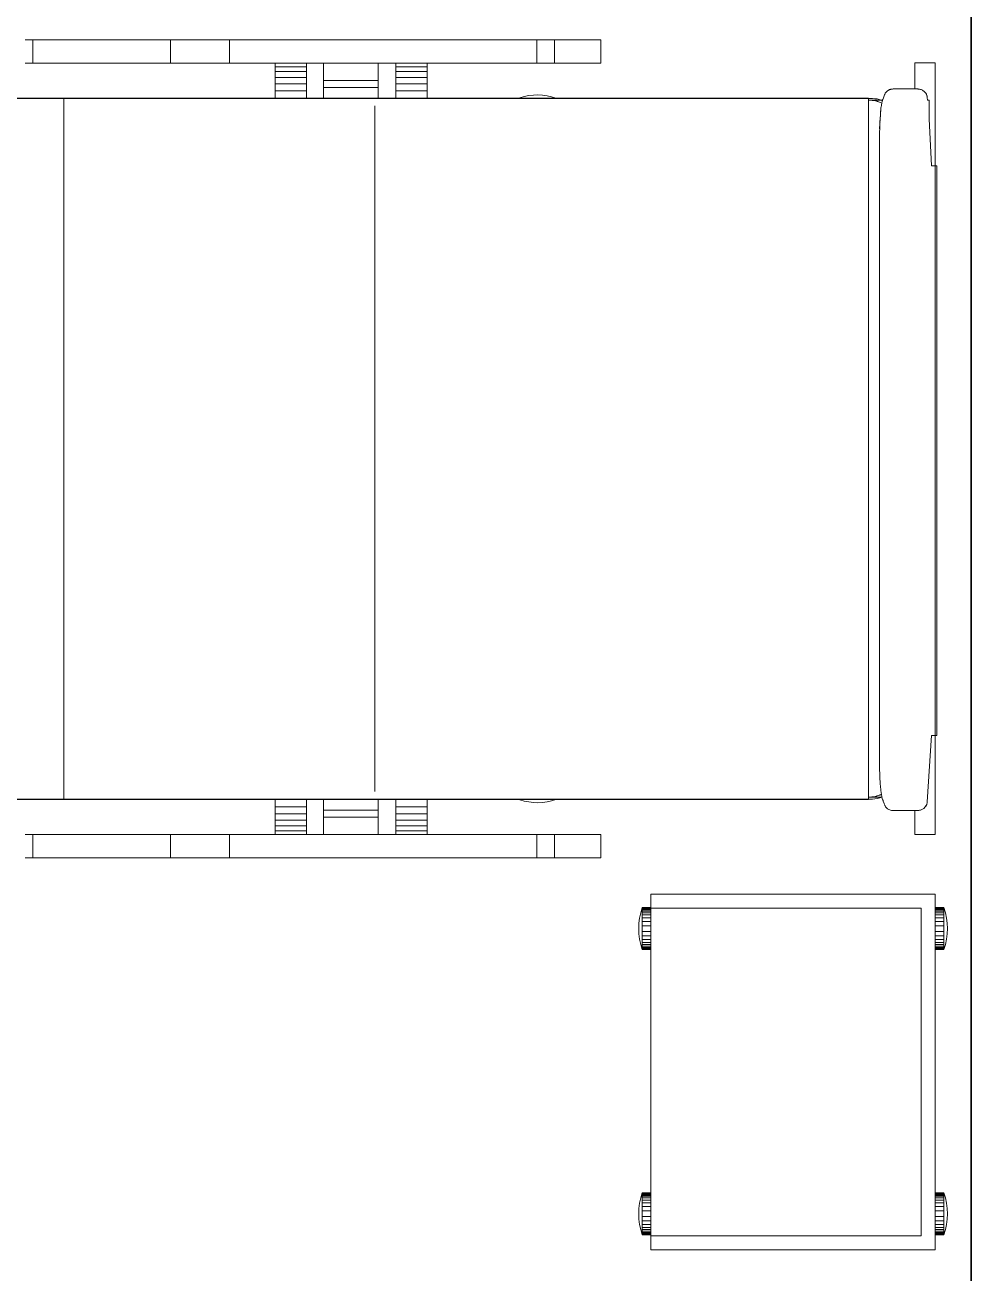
# Model space of a CAD drawing. Header units: millimetres. Extents: x 1448174 to 1599581, y -224422 to -106989.
# Drawn here: x 1475471 to 1476802, y -127337 to -125582 of the extents above; entities that cross this region are included whole.
import ezdxf

# ---------------------------------------------------------------- set-up
doc = ezdxf.new("R2010")
doc.units = ezdxf.units.MM
doc.header["$LTSCALE"] = 600
doc.header["$MEASUREMENT"] = 0
doc.layers.add('furniture', color=30, linetype='Continuous', lineweight=9)
doc.layers.add('P-Wall', color=1, linetype='Continuous', lineweight=35)

msp = doc.modelspace()

# ---------------------------------------------------------------- linework, layer by layer
at = {"layer": 'furniture'}
for p, q in [((1475471.2835, -125602.8829), (1475471.0615, -125602.8829)), ((1475521.7433, -125602.8829), (1475471.2835, -125602.8829)), ((1475482.2402, -125602.8829), (1475482.2402, -125635.5781)), ((1476191.3173, -125602.8829), (1475482.2402, -125602.8829)), ((1475675.7388, -125602.8829), (1475521.7433, -125602.8829)), ((1475735.6427, -125602.8829), (1475675.7388, -125602.8829)), ((1475675.7388, -125602.8829), (1475675.7388, -125635.5578)), ((1475758.9676, -125602.8829), (1475735.6427, -125602.8829)), ((1475836.0413, -125602.8829), (1475758.9676, -125602.8829)), ((1475758.9676, -125635.5578), (1475758.9676, -125602.8829)), ((1475864.4817, -125602.8829), (1475836.0413, -125602.8829)), ((1476215.9265, -125602.8829), (1475864.4817, -125602.8829)), ((1476191.3173, -125635.5781), (1476191.3173, -125602.8829)), ((1476281.253, -125602.8829), (1476215.9265, -125602.8829)), ((1476215.9265, -125602.8829), (1476215.9265, -125635.5578)), ((1476281.253, -125602.8829), (1476281.253, -125635.5578)), ((1476281.253, -125602.8829), (1476281.253, -125635.5578)), ((1475471.0615, -125635.5578), (1475471.2835, -125635.5578)), ((1475471.2835, -125635.5578), (1475521.7433, -125635.5578)), ((1475482.2402, -125635.5781), (1476191.3173, -125635.5781)), ((1475521.7433, -125635.5578), (1475675.7388, -125635.5578)), ((1475675.7388, -125635.5578), (1475735.6427, -125635.5578)), ((1475735.6427, -125635.5578), (1475758.9676, -125635.5578)), ((1475758.9676, -125635.5578), (1475836.0413, -125635.5578)), ((1475823.2043, -125635.5578), (1475823.2043, -125640.7987)), ((1475823.2043, -125635.5781), (1475823.2043, -125685.4359)), ((1475823.2043, -125640.7987), (1475823.2043, -125647.5363)), ((1475867.2074, -125640.7987), (1475823.2043, -125640.7987)), ((1475823.2043, -125647.5363), (1475823.2043, -125655.5658)), ((1475867.2074, -125647.5363), (1475823.2043, -125647.5363)), ((1475836.0413, -125635.5578), (1475864.4817, -125635.5578)), ((1475864.4817, -125635.5578), (1476215.9265, -125635.5578)), ((1475867.2074, -125640.7987), (1475867.2074, -125635.5578)), ((1475867.2074, -125635.5781), (1475867.2074, -125685.4359)), ((1475867.2074, -125647.5363), (1475867.2074, -125640.7987)), ((1475867.2074, -125655.5658), (1475867.2074, -125647.5363)), ((1475891.1951, -125635.5781), (1475891.1951, -125685.4359)), ((1475891.1951, -125635.6933), (1475891.1951, -125659.8069)), ((1475968.1677, -125635.5781), (1475968.1677, -125685.4359)), ((1475968.1677, -125659.8069), (1475968.1677, -125635.6933)), ((1475992.9425, -125635.5578), (1475992.9425, -125640.7987)), ((1475992.9425, -125685.4359), (1475992.9425, -125635.5781)), ((1475992.9425, -125640.7987), (1475992.9425, -125647.5363)), ((1476036.9456, -125640.7987), (1475992.9425, -125640.7987)), ((1475992.9425, -125647.5363), (1475992.9425, -125655.5658)), ((1476036.9456, -125647.5363), (1475992.9425, -125647.5363)), ((1476036.9456, -125640.7987), (1476036.9456, -125635.5578)), ((1476036.9456, -125635.5781), (1476036.9456, -125685.4359)), ((1476036.9456, -125647.5363), (1476036.9456, -125640.7987)), ((1476036.9456, -125655.5658), (1476036.9456, -125647.5363)), ((1476215.9265, -125635.5578), (1476281.253, -125635.5578)), ((1476722.7851, -125635.3126), (1476722.7851, -125671.9164)), ((1476751.6795, -125635.3126), (1476722.7851, -125635.3126)), ((1476751.6795, -126720.6496), (1476751.6795, -125635.3126)), ((1475823.2043, -125655.5658), (1475823.2043, -125664.6433)), ((1475867.2074, -125655.5658), (1475823.2043, -125655.5658)), ((1475823.2043, -125664.6433), (1475823.2043, -125674.493)), ((1475867.2074, -125664.6433), (1475823.2043, -125664.6433)), ((1475867.2074, -125664.6433), (1475867.2074, -125655.5658)), ((1475867.2074, -125674.493), (1475867.2074, -125664.6433)), ((1475891.1951, -125659.8069), (1475891.1951, -125669.82)), ((1475891.1951, -125659.8069), (1475968.1677, -125659.8069)), ((1475968.1677, -125669.82), (1475968.1677, -125659.8069)), ((1475992.9425, -125655.5658), (1475992.9425, -125664.6433)), ((1476036.9456, -125655.5658), (1475992.9425, -125655.5658)), ((1475992.9425, -125664.6433), (1475992.9425, -125674.493)), ((1476036.9456, -125664.6433), (1475992.9425, -125664.6433)), ((1476036.9456, -125664.6433), (1476036.9456, -125655.5658)), ((1476036.9456, -125674.493), (1476036.9456, -125664.6433)), ((1475823.2043, -125674.493), (1475823.2043, -125684.8156)), ((1475867.2074, -125674.493), (1475823.2043, -125674.493)), ((1475867.2074, -125684.8156), (1475867.2074, -125674.493)), ((1475891.1951, -125669.82), (1475968.1677, -125669.82)), ((1475891.1951, -125669.82), (1475891.1951, -125680.7116)), ((1475891.1951, -125680.7116), (1475891.1951, -125684.9324)), ((1475968.1677, -125680.7116), (1475968.1677, -125669.82)), ((1475968.1677, -125684.9368), (1475968.1677, -125680.7116)), ((1475992.9425, -125674.493), (1475992.9425, -125684.8156)), ((1476036.9456, -125674.493), (1475992.9425, -125674.493)), ((1476036.9456, -125684.8156), (1476036.9456, -125674.493)), ((1476680.2977, -125680.1754), (1476678.2993, -125685.8592)), ((1476735.8691, -125674.9328), (1476737.8798, -125677.3364)), ((1476739.7641, -125680.4216), (1476737.8798, -125677.3364)), ((1476738.7381, -125678.3741), (1476738.28, -125677.9917)), ((1474844.4819, -125684.9324), (1475525.7103, -125684.9324)), ((1474849.1631, -125685.4359), (1476663.2832, -125685.4359)), ((1475525.7103, -125684.9324), (1475973.5043, -125684.9324)), ((1475525.7578, -125695.824), (1475525.7578, -126660.2715)), ((1475525.7578, -125695.824), (1475525.7578, -126660.2715)), ((1475867.2074, -125684.8156), (1475823.2043, -125684.8156)), ((1475963.1388, -125695.824), (1475963.1388, -126660.2715)), ((1475973.5043, -125684.9324), (1476658.0071, -125684.9324)), ((1476036.9456, -125684.8156), (1475992.9425, -125684.8156)), ((1476658.0071, -125695.824), (1476658.0071, -125684.9324)), ((1476658.4966, -125687.675), (1476658.0071, -125687.675)), ((1476658.0071, -125695.824), (1476658.0071, -126660.2715)), ((1476658.4966, -125687.675), (1476677.5793, -125687.675)), ((1476678.3032, -125685.8592), (1476677.1878, -125688.657)), ((1476740.7731, -125687.675), (1476740.5562, -125684.0483)), ((1476740.7731, -125687.675), (1476742.9659, -125687.675)), ((1476742.9659, -125687.675), (1476742.9659, -125713.9412)), ((1476673.8334, -125718.0222), (1476673.6492, -125725.5006)), ((1476674.0414, -125718.9727), (1476673.8334, -125718.0222)), ((1476742.9659, -125713.9412), (1476746.2491, -125780.1439)), ((1476673.5138, -126631.044), (1476673.4142, -125737.2661)), ((1476746.2491, -125780.1439), (1476753.8571, -125780.1439)), ((1476753.8571, -125780.1439), (1476753.8571, -126581.3974)), ((1476740.5562, -126674.7488), (1476746.2346, -126581.3974)), ((1476753.8571, -126581.3974), (1476746.2346, -126581.3974)), ((1476658.0071, -126671.1631), (1476658.0071, -126660.2715)), ((1475525.7103, -126671.1631), (1474844.4819, -126671.1631)), ((1476663.2832, -126670.6597), (1474849.1631, -126670.6597)), ((1475973.5043, -126671.1631), (1475525.7103, -126671.1631)), ((1475823.2043, -126720.5378), (1475823.2043, -126670.6597)), ((1475823.2043, -126671.3206), (1475823.2043, -126681.6432)), ((1475823.2043, -126671.3206), (1475867.2074, -126671.3206)), ((1475823.2043, -126681.6432), (1475823.2043, -126691.4929)), ((1475867.2074, -126681.6432), (1475823.2043, -126681.6432)), ((1475867.2074, -126720.5378), (1475867.2074, -126670.6597)), ((1475867.2074, -126681.6432), (1475867.2074, -126671.3206)), ((1475867.2074, -126691.4929), (1475867.2074, -126681.6432)), ((1475891.1951, -126720.5378), (1475891.1951, -126670.6597)), ((1475891.1951, -126671.1631), (1475891.1951, -126675.4043)), ((1475891.1951, -126675.4043), (1475891.1951, -126686.2959)), ((1475968.1677, -126720.5378), (1475968.1677, -126670.6597)), ((1475968.1677, -126675.4043), (1475968.1677, -126671.1587)), ((1475968.1677, -126686.2959), (1475968.1677, -126675.4043)), ((1476658.0071, -126671.1631), (1475973.5043, -126671.1631)), ((1475992.9425, -126670.6597), (1475992.9425, -126720.5378)), ((1475992.9425, -126671.3206), (1475992.9425, -126681.6432)), ((1475992.9425, -126671.3206), (1476036.9456, -126671.3206)), ((1475992.9425, -126681.6432), (1475992.9425, -126691.4929)), ((1476036.9456, -126681.6432), (1475992.9425, -126681.6432)), ((1476036.9456, -126720.5378), (1476036.9456, -126670.6597)), ((1476036.9456, -126681.6432), (1476036.9456, -126671.3206)), ((1476036.9456, -126691.4929), (1476036.9456, -126681.6432)), ((1476658.0071, -126668.0147), (1476658.3281, -126668.0147)), ((1476676.8182, -126668.0147), (1476658.3281, -126668.0147)), ((1476677.1878, -126670.1402), (1476679.6028, -126676.1891)), ((1476678.2993, -126672.938), (1476677.9785, -126671.4608)), ((1476679.6028, -126676.1891), (1476679.9697, -126676.8914)), ((1476736.1878, -126683.3784), (1476735.8691, -126683.8644)), ((1476736.1878, -126683.3784), (1476739.7641, -126678.3756)), ((1476738.7381, -126680.4231), (1476739.1305, -126679.3654)), ((1475823.2043, -126691.4929), (1475823.2043, -126700.5704)), ((1475867.2074, -126691.4929), (1475823.2043, -126691.4929)), ((1475823.2043, -126700.5704), (1475823.2043, -126708.6)), ((1475867.2074, -126700.5704), (1475823.2043, -126700.5704)), ((1475867.2074, -126700.5704), (1475867.2074, -126691.4929)), ((1475867.2074, -126708.6), (1475867.2074, -126700.5704)), ((1475968.1677, -126686.2959), (1475891.1951, -126686.2959)), ((1475891.1951, -126686.2959), (1475891.1951, -126696.309)), ((1475891.1951, -126696.309), (1475891.1951, -126720.5378)), ((1475891.1951, -126696.309), (1475968.1677, -126696.309)), ((1475968.1677, -126696.309), (1475968.1677, -126686.2959)), ((1475968.1677, -126720.5378), (1475968.1677, -126696.309)), ((1475992.9425, -126691.4929), (1475992.9425, -126700.5704)), ((1476036.9456, -126691.4929), (1475992.9425, -126691.4929)), ((1475992.9425, -126700.5704), (1475992.9425, -126708.6)), ((1476036.9456, -126700.5704), (1475992.9425, -126700.5704)), ((1476036.9456, -126700.5704), (1476036.9456, -126691.4929)), ((1476036.9456, -126708.6), (1476036.9456, -126700.5704)), ((1476721.0682, -126686.8502), (1476720.6156, -126686.8812)), ((1476722.7851, -126686.8808), (1476722.7851, -126720.6496)), ((1475823.2043, -126708.6), (1475823.2043, -126715.3376)), ((1475867.2074, -126708.6), (1475823.2043, -126708.6)), ((1475823.2043, -126715.3376), (1475823.2043, -126720.5378)), ((1475867.2074, -126715.3376), (1475823.2043, -126715.3376)), ((1475867.2074, -126715.3376), (1475867.2074, -126708.6)), ((1475867.2074, -126720.5378), (1475867.2074, -126715.3376)), ((1475992.9425, -126708.6), (1475992.9425, -126715.3376)), ((1476036.9456, -126708.6), (1475992.9425, -126708.6)), ((1475992.9425, -126715.3376), (1475992.9425, -126720.5378)), ((1476036.9456, -126715.3376), (1475992.9425, -126715.3376)), ((1476036.9456, -126715.3376), (1476036.9456, -126708.6)), ((1476036.9456, -126720.5378), (1476036.9456, -126715.3376)), ((1475471.2835, -126720.5378), (1475471.0615, -126720.5378)), ((1475521.7433, -126720.5378), (1475471.2835, -126720.5378)), ((1475482.2402, -126720.5378), (1476191.3173, -126720.5378)), ((1475482.2402, -126753.2127), (1475482.2402, -126720.5378)), ((1475675.7388, -126720.5378), (1475521.7433, -126720.5378)), ((1475735.6427, -126720.5378), (1475675.7388, -126720.5378)), ((1475675.7388, -126720.5378), (1475675.7388, -126753.2127)), ((1475758.9676, -126720.5378), (1475735.6427, -126720.5378)), ((1475836.0413, -126720.5378), (1475758.9676, -126720.5378)), ((1475758.9676, -126753.2127), (1475758.9676, -126720.5378)), ((1475864.4817, -126720.5378), (1475836.0413, -126720.5378)), ((1476215.9265, -126720.5378), (1475864.4817, -126720.5378)), ((1476191.3173, -126720.5378), (1476191.3173, -126753.2127)), ((1476281.253, -126720.5378), (1476215.9265, -126720.5378)), ((1476215.9265, -126720.5378), (1476215.9265, -126753.2127)), ((1476281.253, -126720.5378), (1476281.253, -126753.2127)), ((1476281.253, -126720.5378), (1476281.253, -126753.2127)), ((1476722.7851, -126720.6496), (1476751.6795, -126720.6496)), ((1475471.0615, -126753.2127), (1475471.2835, -126753.2127)), ((1475471.2835, -126753.2127), (1475521.7433, -126753.2127)), ((1476191.3173, -126753.2127), (1475482.2402, -126753.2127)), ((1475521.7433, -126753.2127), (1475675.7388, -126753.2127)), ((1475675.7388, -126753.2127), (1475735.6427, -126753.2127)), ((1475735.6427, -126753.2127), (1475758.9676, -126753.2127)), ((1475758.9676, -126753.2127), (1475836.0413, -126753.2127)), ((1475836.0413, -126753.2127), (1475864.4817, -126753.2127)), ((1475864.4817, -126753.2127), (1476215.9265, -126753.2127)), ((1476215.9265, -126753.2127), (1476281.253, -126753.2127))]:
    msp.add_line(p, q, dxfattribs=at)
at = {"layer": 'furniture', "ltscale": 0.75}
for p, q in [((1476351.6795, -126804.6498), (1476751.6795, -126804.6496)), ((1476351.6797, -127304.6498), (1476351.6795, -126804.6498)), ((1476751.6795, -126804.6496), (1476751.6797, -127304.6496)), ((1476339.5105, -126882.5704), (1476339.5105, -126823.4822)), ((1476339.5105, -126823.4822), (1476351.6795, -126823.4822)), ((1476339.5105, -126824.3847), (1476351.6795, -126824.3846)), ((1476351.6795, -126824.3458), (1476731.9834, -126824.3457)), ((1476731.9836, -127284.9536), (1476731.9834, -126824.3457)), ((1476763.8484, -126823.482), (1476751.6795, -126823.482)), ((1476763.8484, -126823.482), (1476751.6795, -126823.482)), ((1476763.8484, -126824.3845), (1476751.6795, -126824.3845)), ((1476763.8485, -126882.5702), (1476763.8484, -126823.482)), ((1476339.5105, -126825.5019), (1476351.6795, -126825.5019)), ((1476339.5105, -126826.7309), (1476351.6795, -126826.7309)), ((1476339.5105, -126828.4627), (1476351.6795, -126828.4627)), ((1476339.5105, -126830.7531), (1476351.6795, -126830.7531)), ((1476339.5105, -126833.733), (1476351.6795, -126833.733)), ((1476339.5105, -126837.8904), (1476351.6795, -126837.8904)), ((1476763.8484, -126825.5017), (1476751.6795, -126825.5017)), ((1476763.8484, -126826.7307), (1476751.6795, -126826.7307)), ((1476763.8484, -126828.4625), (1476751.6795, -126828.4625)), ((1476763.8484, -126830.7529), (1476751.6795, -126830.7529)), ((1476763.8485, -126833.7328), (1476751.6795, -126833.7329)), ((1476763.8485, -126837.8902), (1476751.6795, -126837.8902)), ((1476339.5105, -126842.8129), (1476351.6795, -126842.8129)), ((1476339.5105, -126849.0211), (1476351.6795, -126849.0211)), ((1476339.5105, -126857.0315), (1476351.6795, -126857.0315)), ((1476763.8485, -126842.8127), (1476751.6795, -126842.8127)), ((1476763.8485, -126849.0209), (1476751.6795, -126849.0209)), ((1476763.8485, -126857.0313), (1476751.6795, -126857.0313)), ((1476339.5105, -126863.2397), (1476351.6795, -126863.2397)), ((1476339.5105, -126868.1622), (1476351.6795, -126868.1622)), ((1476339.5105, -126872.3195), (1476351.6795, -126872.3195)), ((1476339.5105, -126875.2994), (1476351.6795, -126875.2994)), ((1476763.8485, -126863.2395), (1476751.6795, -126863.2395)), ((1476763.8485, -126868.162), (1476751.6795, -126868.162)), ((1476763.8485, -126872.3193), (1476751.6795, -126872.3193)), ((1476763.8485, -126875.2992), (1476751.6795, -126875.2992)), ((1476339.5105, -126877.5899), (1476351.6795, -126877.5899)), ((1476339.5105, -126879.3216), (1476351.6795, -126879.3216)), ((1476339.5105, -126880.5506), (1476351.6795, -126880.5506)), ((1476339.5105, -126881.6679), (1476351.6795, -126881.6679)), ((1476339.5105, -126882.5704), (1476351.6795, -126882.5704)), ((1476763.8485, -126877.5897), (1476751.6795, -126877.5897)), ((1476763.8485, -126879.3214), (1476751.6795, -126879.3214)), ((1476763.8485, -126880.5505), (1476751.6795, -126880.5505)), ((1476763.8485, -126881.6677), (1476751.6795, -126881.6677)), ((1476763.8485, -126882.5702), (1476751.6795, -126882.5702)), ((1476339.5107, -127283.5849), (1476339.5107, -127224.4967)), ((1476339.5107, -127224.4967), (1476351.6797, -127224.4967)), ((1476339.5107, -127225.3992), (1476351.6797, -127225.3992)), ((1476339.5107, -127226.5164), (1476351.6797, -127226.5164)), ((1476339.5107, -127227.7455), (1476351.6797, -127227.7454)), ((1476763.8486, -127224.4965), (1476751.6797, -127224.4965)), ((1476763.8486, -127225.399), (1476751.6797, -127225.399)), ((1476763.8486, -127226.5162), (1476751.6797, -127226.5163)), ((1476763.8486, -127227.7453), (1476751.6797, -127227.7453)), ((1476763.8487, -127283.5847), (1476763.8486, -127224.4965)), ((1476339.5107, -127229.4772), (1476351.6797, -127229.4772)), ((1476339.5107, -127231.7677), (1476351.6797, -127231.7677)), ((1476339.5107, -127234.7476), (1476351.6797, -127234.7476)), ((1476339.5107, -127238.9049), (1476351.6797, -127238.9049)), ((1476339.5107, -127243.8274), (1476351.6797, -127243.8274)), ((1476763.8486, -127229.477), (1476751.6797, -127229.477)), ((1476763.8486, -127231.7675), (1476751.6797, -127231.7675)), ((1476763.8486, -127234.7474), (1476751.6797, -127234.7474)), ((1476763.8486, -127238.9047), (1476751.6797, -127238.9047)), ((1476763.8486, -127243.8272), (1476751.6797, -127243.8272)), ((1476339.5107, -127250.0356), (1476351.6797, -127250.0356)), ((1476339.5107, -127258.046), (1476351.6797, -127258.046)), ((1476763.8486, -127250.0354), (1476751.6797, -127250.0354)), ((1476763.8486, -127258.0458), (1476751.6797, -127258.0458)), ((1476339.5107, -127264.2542), (1476351.6797, -127264.2542)), ((1476339.5107, -127269.1767), (1476351.6797, -127269.1767)), ((1476339.5107, -127273.334), (1476351.6797, -127273.334)), ((1476339.5107, -127276.314), (1476351.6797, -127276.3139)), ((1476339.5107, -127278.6044), (1476351.6797, -127278.6044)), ((1476339.5107, -127280.3362), (1476351.6797, -127280.3362)), ((1476763.8486, -127264.254), (1476751.6797, -127264.254)), ((1476763.8486, -127269.1765), (1476751.6797, -127269.1765)), ((1476763.8487, -127273.3339), (1476751.6797, -127273.3339)), ((1476763.8487, -127276.3138), (1476751.6797, -127276.3138)), ((1476763.8487, -127278.6042), (1476751.6797, -127278.6042)), ((1476763.8487, -127280.336), (1476751.6797, -127280.336)), ((1476339.5107, -127281.5652), (1476351.6797, -127281.5652)), ((1476339.5107, -127282.6824), (1476351.6797, -127282.6824)), ((1476339.5107, -127283.5849), (1476351.6797, -127283.5849)), ((1476731.9836, -127284.9536), (1476351.6797, -127284.9537)), ((1476763.8487, -127281.565), (1476751.6797, -127281.565)), ((1476763.8487, -127282.6822), (1476751.6797, -127282.6823)), ((1476763.8487, -127283.5847), (1476751.6797, -127283.5847)), ((1476751.6797, -127304.6496), (1476351.6797, -127304.6498))]:
    msp.add_line(p, q, dxfattribs=at)
at = {"layer": 'furniture', "flags": 128}
for points in [[(1476680.2977, -125680.1754), (1476680.5989, -125679.5901), (1476680.9001, -125679.0049), (1476681.2013, -125678.4196), (1476681.5026, -125677.8344)], [(1476683.1891, -125675.7445), (1476682.7674, -125676.267), (1476682.3458, -125676.7894), (1476681.9242, -125677.3119), (1476681.5026, -125677.8344)], [(1476681.5026, -125677.8344), (1476681.9242, -125677.3119), (1476682.3458, -125676.7894), (1476682.7674, -125676.267), (1476683.1891, -125675.7445)], [(1476683.1891, -125675.7445), (1476683.7081, -125675.3201), (1476684.2272, -125674.8957), (1476684.7462, -125674.4713), (1476685.2652, -125674.0469)], [(1476685.2652, -125674.0469), (1476685.8467, -125673.7437), (1476686.4281, -125673.4405), (1476687.0095, -125673.1373), (1476687.5909, -125672.8341)], [(1476687.5909, -125672.8341), (1476688.1951, -125672.6592), (1476688.7993, -125672.4843), (1476689.4035, -125672.3095), (1476690.0077, -125672.1346)], [(1476692.3704, -125671.9164), (1476691.7797, -125671.9709), (1476691.1891, -125672.0255), (1476690.5984, -125672.0801), (1476690.0077, -125672.1346)], [(1476692.3704, -125671.9164), (1476696.0931, -125671.9164), (1476699.8158, -125671.9163), (1476702.3531, -125671.9163)], [(1476702.3531, -125671.9164), (1476699.8574, -125671.9164), (1476697.3618, -125671.9164), (1476694.8661, -125671.9164), (1476692.3704, -125671.9164)], [(1476702.3531, -125671.9161), (1476700.3641, -125671.916), (1476696.9156, -125671.9159), (1476693.467, -125671.9157)], [(1476705.3738, -125671.9163), (1476704.8071, -125671.9163), (1476703.5801, -125671.9164), (1476702.3531, -125671.9164)], [(1476702.3531, -125671.9164), (1476703.5801, -125671.9164), (1476704.8071, -125671.9163), (1476705.3738, -125671.9163)], [(1476705.3738, -125671.9164), (1476708.7791, -125671.9164), (1476712.1843, -125671.9164), (1476715.5895, -125671.9164), (1476718.9947, -125671.9164)], [(1476718.9947, -125671.9164), (1476715.5895, -125671.9164), (1476712.1843, -125671.9164), (1476708.7791, -125671.9164), (1476705.3738, -125671.9164)], [(1476705.3738, -125671.9164), (1476706.9554, -125671.9164), (1476708.537, -125671.9164), (1476708.7791, -125671.9164)], [(1476708.7791, -125671.9164), (1476708.537, -125671.9164), (1476706.9554, -125671.9164), (1476705.3738, -125671.9164)], [(1476727.2888, -125671.9164), (1476725.2153, -125671.9164), (1476723.1417, -125671.9164), (1476721.0682, -125671.9164), (1476718.9947, -125671.9164)], [(1476718.9947, -125671.9164), (1476721.0682, -125671.9164), (1476723.1417, -125671.9164), (1476725.2153, -125671.9164), (1476727.2888, -125671.9164)], [(1476727.2888, -125671.9164), (1476727.8598, -125671.9667), (1476728.4308, -125672.0171), (1476729.0019, -125672.0674), (1476729.5729, -125672.1178)], [(1476729.5729, -125672.1178), (1476730.8428, -125672.4975), (1476731.951, -125672.6912)], [(1476731.951, -125672.6912), (1476732.9305, -125673.2516), (1476733.91, -125673.812), (1476734.8896, -125674.3724), (1476735.8691, -125674.9328)], [(1476739.4643, -125679.9097), (1476739.2222, -125679.3978), (1476738.9802, -125678.886), (1476738.7381, -125678.3741)], [(1476739.7641, -125680.4216), (1476739.9621, -125681.3283), (1476740.1602, -125682.2349), (1476740.3582, -125683.1416), (1476740.5562, -125684.0483)], [(1476673.5138, -125727.7531), (1476673.9262, -125720.8895), (1476674.3386, -125714.0259), (1476674.7509, -125707.1623), (1476675.1633, -125700.2987)], [(1476675.1633, -125700.2987), (1476674.8308, -125704.7296), (1476674.4983, -125709.1605), (1476674.1659, -125713.5914), (1476673.8334, -125718.0222)], [(1476676.1181, -125693.5082), (1476675.8794, -125695.2058), (1476675.6407, -125696.9035), (1476675.402, -125698.6011), (1476675.1633, -125700.2987)], [(1476677.1878, -125688.657), (1476676.9204, -125689.8698), (1476676.653, -125691.0826), (1476676.3856, -125692.2954), (1476676.1181, -125693.5082)], [(1476678.2993, -125685.8592), (1476678.0215, -125686.5586), (1476677.7436, -125687.2581), (1476677.4657, -125687.9575), (1476677.1878, -125688.657)], [(1476673.8334, -125718.0222), (1476673.7286, -125722.8332), (1476673.6238, -125727.6442), (1476673.519, -125732.4552), (1476673.4142, -125737.2661)], [(1476673.5138, -126631.044), (1476673.5937, -126633.4768), (1476673.6736, -126635.9095), (1476673.7535, -126638.3422), (1476673.8334, -126640.7749)], [(1476673.8334, -126640.7749), (1476673.972, -126643.116), (1476674.1105, -126645.457), (1476674.249, -126647.798), (1476674.3876, -126650.139)], [(1476674.3876, -126650.139), (1476674.5815, -126652.2289), (1476674.7754, -126654.3187), (1476674.9694, -126656.4086), (1476675.1633, -126658.4984)], [(1476675.1633, -126658.4984), (1476675.6694, -126661.4089), (1476676.1755, -126664.3193), (1476676.6816, -126667.2297), (1476677.1878, -126670.1402)], [(1476680.2977, -126678.6218), (1476680.0697, -126677.4191), (1476679.9306, -126676.6846)], [(1476681.5026, -126680.9628), (1476681.2013, -126680.3776), (1476680.9001, -126679.7923), (1476680.5989, -126679.2071), (1476680.2977, -126678.6218)], [(1476683.1891, -126683.0527), (1476682.7674, -126682.5302), (1476682.3458, -126682.0077), (1476681.9242, -126681.4853), (1476681.5026, -126680.9628)], [(1476685.2652, -126684.7503), (1476684.7462, -126684.3259), (1476684.2272, -126683.9015), (1476683.7081, -126683.4771), (1476683.1891, -126683.0527)], [(1476683.1891, -126683.0527), (1476683.7081, -126683.4771), (1476684.2272, -126683.9015), (1476684.7462, -126684.3259), (1476685.2652, -126684.7503)], [(1476735.8691, -126683.8644), (1476734.8896, -126684.4248), (1476733.91, -126684.9852), (1476732.9305, -126685.5456), (1476731.951, -126686.106)], [(1476736.2405, -126683.3784), (1476736.5569, -126683.0041), (1476737.2839, -126682.1437), (1476738.011, -126681.2834), (1476738.7381, -126680.4231)], [(1476740.5562, -126674.7488), (1476740.3582, -126675.6555), (1476740.1602, -126676.5622), (1476739.9621, -126677.4689), (1476739.7641, -126678.3756)], [(1476690.0077, -126686.6626), (1476688.8221, -126686.1845), (1476687.6365, -126685.7064), (1476686.4509, -126685.2284), (1476685.2652, -126684.7503)], [(1476692.3704, -126686.8808), (1476691.7797, -126686.8262), (1476691.1891, -126686.7717), (1476690.5984, -126686.7171), (1476690.0077, -126686.6626)], [(1476702.3531, -126686.8808), (1476699.8574, -126686.8808), (1476697.3618, -126686.8808), (1476694.8661, -126686.8808), (1476692.3704, -126686.8808)], [(1476692.3704, -126686.8808), (1476694.8661, -126686.8808), (1476697.3618, -126686.8808), (1476699.8574, -126686.8808), (1476702.3531, -126686.8808)], [(1476702.3531, -126686.8808), (1476703.5801, -126686.8808), (1476704.8071, -126686.8809), (1476705.3738, -126686.8809)], [(1476705.3738, -126686.8809), (1476704.8071, -126686.8809), (1476703.5801, -126686.8808), (1476702.3531, -126686.8808)], [(1476718.9947, -126686.8808), (1476715.5895, -126686.8808), (1476712.1843, -126686.8808), (1476708.7791, -126686.8808), (1476705.3738, -126686.8808)], [(1476708.7791, -126686.8808), (1476708.537, -126686.8808), (1476706.9554, -126686.8808), (1476705.3738, -126686.8808)], [(1476705.3738, -126686.8808), (1476708.7791, -126686.8808), (1476712.1843, -126686.8808), (1476715.5895, -126686.8808), (1476718.9947, -126686.8808)], [(1476705.3738, -126686.8808), (1476706.9554, -126686.8808), (1476708.537, -126686.8808), (1476708.7791, -126686.8808)], [(1476718.9947, -126686.8808), (1476721.0682, -126686.8808), (1476723.1417, -126686.8808), (1476725.2153, -126686.8808), (1476727.2888, -126686.8808)], [(1476727.2888, -126686.8808), (1476725.2153, -126686.8808), (1476723.1417, -126686.8808), (1476721.0682, -126686.8808), (1476718.9947, -126686.8808)], [(1476727.5182, -126686.8808), (1476727.4609, -126686.8808), (1476727.4035, -126686.8808), (1476727.3462, -126686.8808)], [(1476731.951, -126686.106), (1476730.8428, -126686.2997), (1476729.7346, -126686.4934), (1476728.6264, -126686.6871), (1476727.5182, -126686.8808)], [(1476727.5182, -126686.8808), (1476728.6212, -126686.6871), (1476729.7242, -126686.4934), (1476730.8272, -126686.2997), (1476731.9302, -126686.106)]]:
    msp.add_lwpolyline(points, dxfattribs=at)
at = {"layer": 'furniture'}
for centre, radius, start, end in [((1476192.4365, -125757.0719), 76.8271, 70.4827972, 109.087468), ((1476663.2832, -125723.5566), 38.1207, 70.2650007, 90), ((1476192.4365, -126599.0237), 76.8271, 250.912532, 289.5172028), ((1476663.2832, -126632.539), 38.1207, 270, 290.8390919)]:
    msp.add_arc(centre, radius, start, end, dxfattribs=at)
at = {"layer": 'furniture', "ltscale": 0.75}
for centre, start, end in [((1476425.6807, -126853.0262), 161.0753818, 198.9246707), ((1476677.6782, -126853.0261), 341.0753818, 18.9246707), ((1476425.6809, -127254.0408), 161.0753818, 198.9246707), ((1476677.6784, -127254.0406), 341.0753818, 18.9246707)]:
    msp.add_arc(centre, 91.0942, start, end, dxfattribs=at)
at = {"layer": 'furniture', "extrusion": (0, 0, -1)}
for centre, major_axis, start_param, end_param in [((1476657.9595, -125730.5839), (0, -42.9089), 3.142715292, 3.589242026), ((1476658.4966, -125730.5839), (0, -42.9089), 3.141592654, 3.576790357), ((1476657.7909, -126624.4482), (0, -43.5665), 5.848227868, 6.278176877), ((1476658.3281, -126624.4482), (0, 43.5665), 2.719017881, 3.141592654)]:
    msp.add_ellipse(centre, major_axis=major_axis, ratio=0.999961923, start_param=start_param, end_param=end_param, dxfattribs=at)
at = {"layer": 'furniture'}
msp.add_open_spline([(1475525.7103, -125684.9324), (1475525.7143, -125684.9324), (1475525.7228, -125685.1827), (1475525.7343, -125686.2832), (1475525.7443, -125688.0341), (1475525.7545, -125691.0757), (1475525.7578, -125693.9231), (1475525.7578, -125695.824)], degree=3, knots=[0, 0, 0, 0, 0.166666667, 0.333333333, 0.5, 0.666666667, 1, 1, 1, 1], dxfattribs=at)
msp.add_open_spline([(1475525.7578, -126660.2715), (1475525.7578, -126662.1725), (1475525.7533, -126665.9715), (1475525.7353, -126670.145), (1475525.7184, -126671.1631), (1475525.7103, -126671.1631)], degree=3, dxfattribs=at)
at = {"layer": 'P-Wall'}
msp.add_line((1476802.098, -128333.2516), (1476802.098, -122583.2516), dxfattribs=at)

doc.saveas('drawing.dxf')
